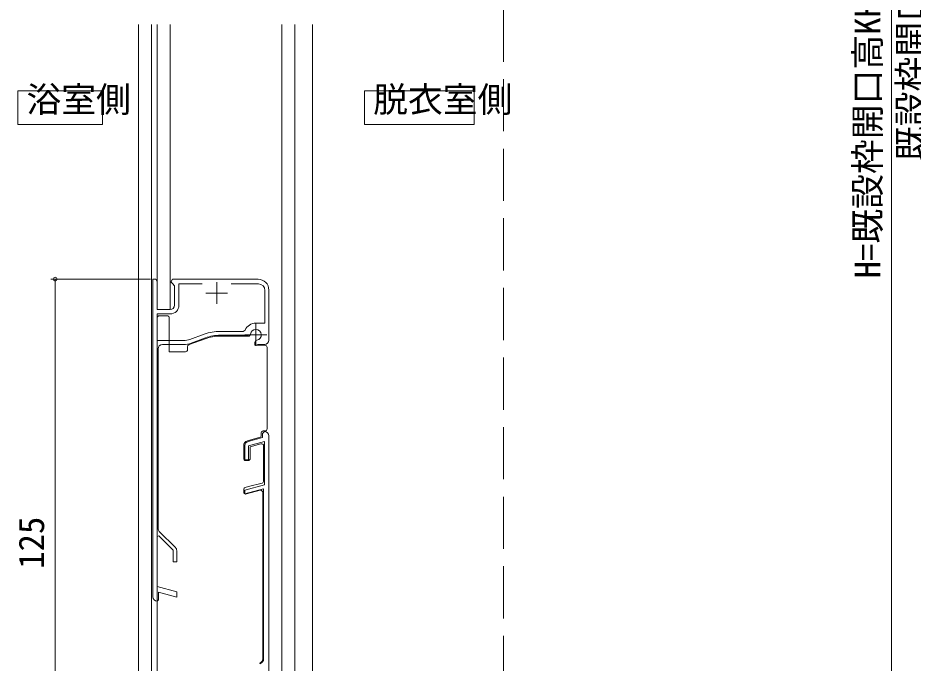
# Model space of a CAD drawing. Units: millimetres, scale not verified. Extents: x -1682 to -692, y -1188 to 424.
# Drawn here: x -1568.3 to -1362.4, y -911.2 to -762.9 of the extents above; entities that cross this region are included whole.
import ezdxf
from ezdxf.enums import TextEntityAlignment as Align

# ---------------------------------------------------------------- set-up
doc = ezdxf.new("R2010")
doc.units = ezdxf.units.MM
doc.header["$LTSCALE"] = 4
doc.linetypes.add('DASHED3', pattern=[4, 3, -1])
for name, color, linetype, lineweight in [('0-1_USER1', 3, 'Continuous', 9), ('0-3_YKK_11', 7, 'Continuous', 9), ('0-5_YKK_12', 2, 'Continuous', 9), ('0-6_YKK_13', 4, 'Continuous', 9), ('0-7_YKK_D', 6, 'Continuous', 9), ('0-8_YSS_K', 3, 'Continuous', 9)]:
    doc.layers.add(name, color=color, linetype=linetype, lineweight=lineweight)
doc.styles.add('ＭＳ ゴシック', font='')
doc.styles.get('ＭＳ ゴシック').set_extended_font_data('MS Gothic')

msp = doc.modelspace()

# ---------------------------------------------------------------- linework, layer by layer
at = {"layer": '0-1_USER1'}
for p, q in [((-1548.787, -779.706), (-1568.256, -779.706)), ((-1568.256, -779.706), (-1568.256, -787.441)), ((-1548.787, -787.441), (-1548.787, -779.706)), ((-1463.302, -779.706), (-1488.513, -779.706)), ((-1488.513, -779.706), (-1488.513, -787.441)), ((-1463.302, -787.441), (-1463.302, -779.706)), ((-1568.256, -787.441), (-1548.787, -787.441)), ((-1488.513, -787.441), (-1463.302, -787.441))]:
    msp.add_line(p, q, dxfattribs=at)
at = {"layer": '0-3_YKK_11'}
for p, q in [((-1537.228, -822.968), (-1537.228, -895.968)), ((-1536.528, -822.968), (-1537.228, -822.968)), ((-1536.228, -823.468), (-1536.528, -822.968)), ((-1536.228, -829.968), (-1536.228, -823.468)), ((-1532.728, -822.968), (-1533.028, -823.468)), ((-1533.028, -823.468), (-1533.028, -823.668)), ((-1513.028, -822.968), (-1532.728, -822.968)), ((-1533.028, -823.668), (-1532.728, -823.968)), ((-1532.728, -823.968), (-1532.228, -824.468)), ((-1532.228, -824.468), (-1532.228, -828.968)), ((-1531.228, -824.068), (-1531.228, -828.968)), ((-1525.864, -824.068), (-1531.228, -824.068)), ((-1525.864, -824.068), (-1531.228, -824.068)), ((-1522.528, -823.668), (-1522.528, -828.668)), ((-1512.928, -824.068), (-1519.192, -824.068)), ((-1511.428, -833.068), (-1511.428, -825.568)), ((-1510.528, -836.968), (-1510.528, -825.468)), ((-1525.028, -826.168), (-1520.028, -826.168)), ((-1533.228, -829.968), (-1536.228, -829.968)), ((-1536.228, -830.968), (-1536.228, -837.068)), ((-1533.228, -830.968), (-1536.228, -830.968)), ((-1513.528, -833.068), (-1511.428, -833.068)), ((-1513.528, -833.268), (-1513.528, -838.268)), ((-1528.707, -836.82), (-1525.423, -835.625)), ((-1521.695, -834.968), (-1516.452, -834.968)), ((-1521.695, -835.868), (-1515.228, -835.868)), ((-1516.452, -834.968), (-1515.995, -834.671)), ((-1516.028, -835.768), (-1511.028, -835.768)), ((-1536.228, -837.068), (-1530.11, -837.068)), ((-1535.028, -837.968), (-1530.11, -837.968)), ((-1528.399, -837.666), (-1525.115, -836.471)), ((-1513.128, -837.968), (-1511.528, -837.968)), ((-1536.028, -880.253), (-1536.028, -838.968)), ((-1512.028, -858.47), (-1511.528, -857.97)), ((-1512.028, -859.398), (-1512.028, -858.47)), ((-1515.287, -860.271), (-1512.028, -859.398)), ((-1511.528, -860.299), (-1515.228, -861.291)), ((-1511.528, -870.264), (-1511.528, -860.299)), ((-1510.528, -858.97), (-1510.528, -940.77)), ((-1516.028, -864.47), (-1516.028, -861.237)), ((-1515.228, -861.291), (-1515.228, -864.47)), ((-1515.228, -864.47), (-1516.028, -864.47)), ((-1516.028, -871.47), (-1511.528, -870.264)), ((-1511.728, -871.146), (-1516.028, -872.298)), ((-1516.028, -872.298), (-1516.028, -871.47)), ((-1511.728, -910.216), (-1511.728, -871.146)), ((-1532.021, -884.675), (-1535.735, -880.96)), ((-1536.228, -882.123), (-1535.858, -881.969)), ((-1536.228, -893.619), (-1536.228, -882.123)), ((-1535.858, -881.969), (-1532.528, -885.299)), ((-1532.528, -885.299), (-1532.528, -887.968)), ((-1531.728, -887.968), (-1531.728, -885.382)), ((-1532.528, -887.968), (-1531.728, -887.968)), ((-1531.728, -894.825), (-1536.228, -893.619)), ((-1535.928, -894.942), (-1531.728, -896.068)), ((-1535.928, -896.668), (-1535.928, -894.942)), ((-1531.728, -896.068), (-1531.728, -894.825)), ((-1536.228, -896.968), (-1535.928, -896.668))]:
    msp.add_line(p, q, dxfattribs=at)
for centre, radius, start, end in [((-1513.028, -825.468), 2.5, 0, 89.99998), ((-1512.928, -825.568), 1.5, 0, 89.99998), ((-1533.228, -828.968), 2, 270, 359.99998), ((-1533.228, -828.968), 1, 270, 359.99998), ((-1513.528, -835.768), 2.7, 90, 156.03052), ((-1521.695, -845.868), 10.9, 89.99998, 109.99998), ((-1521.695, -845.868), 10, 89.99998, 110), ((-1535.028, -838.968), 1, 90, 179.99998), ((-1530.11, -832.968), 4.1, 269.99997, 289.99998), ((-1530.11, -832.968), 5, 269.99998, 290), ((-1511.528, -836.968), 1, 270, 359.99998), ((-1511.528, -858.97), 1, 0, 89.99998), ((-1515.028, -861.237), 1, 105, 180), ((-1535.028, -880.253), 1, 179.99997, 224.99997), ((-1532.728, -885.382), 1, 359.99997, 44.99997), ((-1536.228, -895.968), 1, 180, 269.99998), ((-1512.928, -910.216), 1.2, 285, 0)]:
    msp.add_arc(centre, radius, start, end, dxfattribs=at)
at = {"layer": '0-5_YKK_12'}
for p, q in [((-1540.53, -764.403), (-1540.53, -983.971)), ((-1537.528, -944.97), (-1537.528, -764.403)), ((-1507.528, -944.97), (-1507.526, -764.403)), ((-1504.53, -764.403), (-1504.53, -943.97)), ((-1500.53, -764.403), (-1500.53, -968.971))]:
    msp.add_line(p, q, dxfattribs=at)
at = {"layer": '0-6_YKK_13'}
for p, q in [((-1536.228, -764.403), (-1536.228, -829.968)), ((-1533.228, -764.403), (-1533.228, -829.968)), ((-1536.228, -829.968), (-1533.228, -829.968)), ((-1535.728, -831.368), (-1533.928, -831.368)), ((-1536.228, -836.168), (-1536.228, -831.868)), ((-1533.428, -831.868), (-1533.428, -832.868)), ((-1536.228, -836.168), (-1536.228, -883.496)), ((-1528.899, -838.022), (-1525.152, -836.659)), ((-1521.8, -836.068), (-1515.267, -836.068)), ((-1513.728, -837.492), (-1513.728, -838.168)), ((-1533.428, -839.668), (-1529.728, -839.668)), ((-1529.228, -839.168), (-1529.228, -838.492)), ((-1513.728, -838.168), (-1512.568, -838.168)), ((-1511.538, -838.168), (-1512.568, -838.168)), ((-1511.538, -838.168), (-1511.428, -838.168)), ((-1510.928, -838.668), (-1510.928, -857.368)), ((-1512.328, -858.368), (-1512.328, -858.83)), ((-1511.828, -857.868), (-1511.428, -857.868)), ((-1512.55, -859.327), (-1515.439, -860.101)), ((-1512.328, -858.83), (-1512.328, -859.037)), ((-1516.328, -861.26), (-1516.328, -864.168)), ((-1514.828, -861.49), (-1512.357, -860.828)), ((-1514.828, -864.079), (-1514.828, -861.49)), ((-1511.728, -861.311), (-1511.728, -869.35)), ((-1515.828, -864.668), (-1515.328, -864.668)), ((-1514.828, -864.168), (-1514.828, -864.079)), ((-1515.199, -870.664), (-1515.957, -870.867)), ((-1512.099, -869.833), (-1515.199, -870.664)), ((-1516.328, -871.35), (-1516.328, -871.868)), ((-1515.699, -872.351), (-1512.557, -871.509)), ((-1511.928, -871.992), (-1511.928, -910.266)), ((-1536.228, -893.391), (-1536.228, -897.068)), ((-1536.228, -916.868), (-1536.228, -897.068))]:
    msp.add_line(p, q, dxfattribs=at)
msp.add_lwpolyline([(-1533.428, -839.668), (-1533.428, -834.295), (-1533.428, -832.868)], dxfattribs=at)
for centre, radius, start, end in [((-1535.728, -831.868), 0.5, 90, 180), ((-1533.928, -831.868), 0.5, 0, 90), ((-1515.267, -835.568), 0.5, 270, 353.43756), ((-1513.528, -835.768), 1.25, 279.87088, 173.43756), ((-1528.728, -838.492), 0.5, 110, 180), ((-1521.8, -845.868), 9.8, 90, 110), ((-1513.228, -837.492), 0.5, 99.87088, 180), ((-1529.728, -839.168), 0.5, 270, 0), ((-1511.428, -838.668), 0.5, 0, 90), ((-1511.828, -858.368), 0.5, 138.59038, 178.55653), ((-1511.828, -858.368), 0.5, 178.55653, 180), ((-1511.828, -858.368), 0.5, 90, 138.59038), ((-1511.428, -857.368), 0.5, 270, 0), ((-1515.128, -861.26), 1.2, 105, 180), ((-1512.628, -859.037), 0.3, 285, 0), ((-1512.228, -861.311), 0.5, 0, 105), ((-1515.828, -864.168), 0.5, 180, 270), ((-1515.328, -864.168), 0.5, 270, 0), ((-1515.828, -871.35), 0.5, 105, 180), ((-1512.228, -869.35), 0.5, 285, 0), ((-1515.828, -871.868), 0.5, 180, 285), ((-1512.428, -871.992), 0.5, 0, 105), ((-1512.928, -910.266), 1, 285, 0)]:
    msp.add_arc(centre, radius, start, end, dxfattribs=at)
at = {"layer": '0-7_YKK_D'}
for p, q in [((-1367.352, -631.971), (-1367.352, -961.977)), ((-1537.728, -822.968), (-1560.667, -822.968)), ((-1559.667, -822.968), (-1559.667, -947.97))]:
    msp.add_line(p, q, dxfattribs=at)
msp.add_circle((-1559.667, -822.968), 0.425, dxfattribs=at)
at = {"layer": '0-8_YSS_K', "linetype": 'DASHED3'}
msp.add_line((-1456.526, -632.971), (-1456.526, -945.47), dxfattribs=at)

# ---------------------------------------------------------------- texts
at = {"layer": '0-1_USER1', "color": 4, "style": 'ＭＳ ゴシック'}
for s, p in [('浴室側', (-1566.269, -786.336)), ('脱衣室側', (-1486.525, -786.336))]:
    msp.add_text(s, height=5.865, dxfattribs=at).set_placement(p, align=Align.BOTTOM_LEFT)
at = {"layer": '0-7_YKK_D', "color": 4, "style": 'ＭＳ ゴシック'}
for s, p in [('H=既設枠開口高KH+13.5', (-1368.152, -822.774)), ('既設枠開口高KH', (-1358.152, -795.82)), ('125', (-1560.467, -889.549))]:
    msp.add_text(s, height=5.865, rotation=90, dxfattribs=at).set_placement(p, align=Align.BOTTOM_LEFT)

doc.saveas('drawing.dxf')
